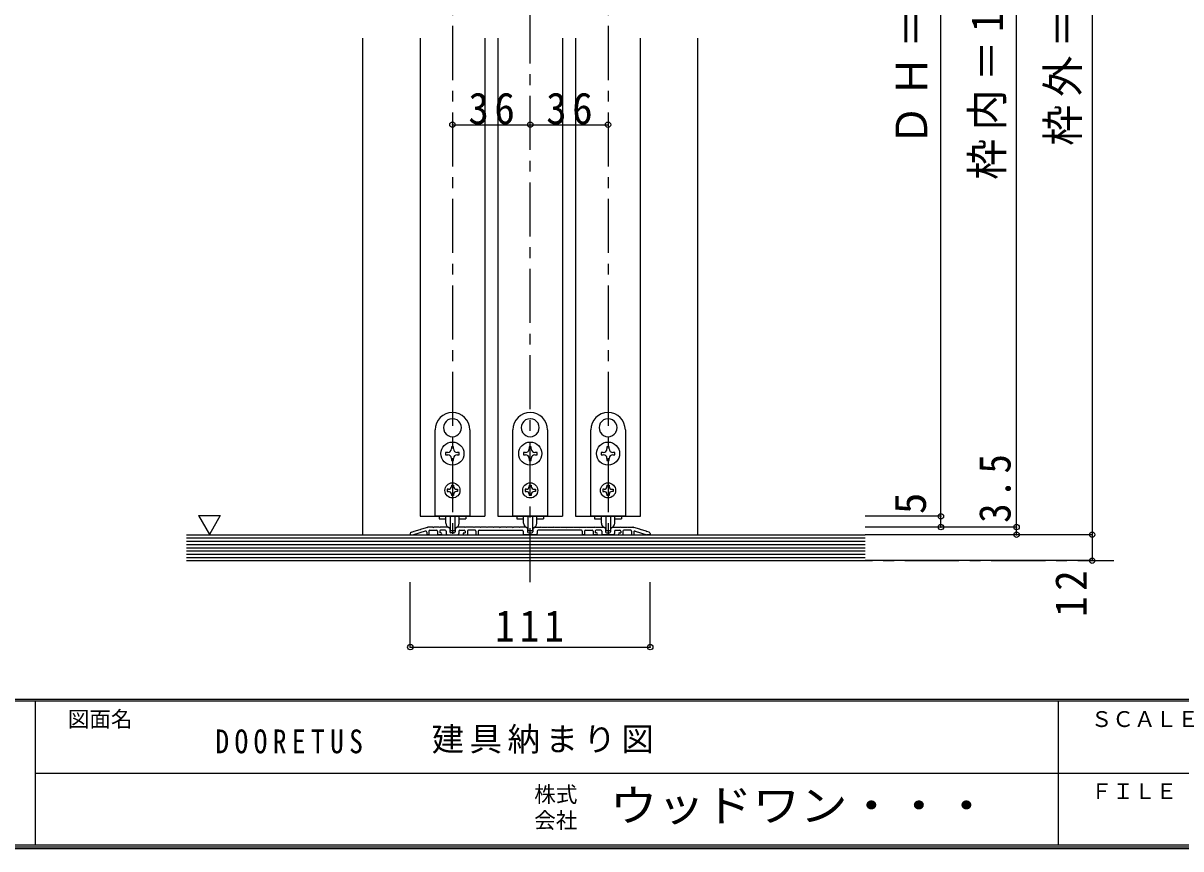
# Model space of a CAD drawing. Units: millimetres at full size, sheet at 1:5. Extents: x -973 to 977, y -701 to 696.
# Drawn here: x -4 to 532, y -701 to -319 of the extents above; entities that cross this region are included whole.
import ezdxf
from ezdxf.enums import TextEntityAlignment as Align

# ---------------------------------------------------------------- set-up
doc = ezdxf.new("R2010")
doc.units = ezdxf.units.MM
doc.header["$LTSCALE"] = 5
doc.header["$PDMODE"] = 32
doc.header["$PDSIZE"] = 2.5
doc.linetypes.add('CHAIN1', pattern=[8, 5, -1, 1, -1])
for name, color, linetype in [('0-1_通り芯', 4, 'CHAIN1'), ('0-3_仕上げ', 7, 'Continuous'), ('0-4_枠', 3, 'Continuous'), ('0-6_扉', 6, 'Continuous'), ('0-7_金物', 7, 'Continuous'), ('0-A_文字', 3, 'Continuous'), ('0-B_寸法', 7, 'Continuous'), ('F-0_補助線', 7, 'Continuous'), ('F-1_枠', 6, 'Continuous'), ('F-A_文字', 7, 'Continuous')]:
    doc.layers.add(name, color=color, linetype=linetype)
doc.styles.add('ＭＳ ゴシック', font='')
doc.styles.get('ＭＳ ゴシック').set_extended_font_data('MS Gothic')

msp = doc.modelspace()

# ---------------------------------------------------------------- linework, layer by layer
at = {"layer": '0-1_通り芯'}
for p, q in [((230.653, -577.5), (230.653, -2.5)), ((194.653, -80.151), (194.653, -555.5)), ((266.653, -80.151), (266.653, -555.5)), ((83.989, -567.5), (500.653, -567.5))]:
    msp.add_line(p, q, dxfattribs=at)
at = {"layer": '0-3_仕上げ', "color": 2}
for p, q in [((71.653, -555.5), (114.182, -555.5)), ((114.182, -555.5), (385.653, -555.5)), ((71.653, -567.5), (385.653, -567.5))]:
    msp.add_line(p, q, dxfattribs=at)
at = {"layer": '0-3_仕上げ'}
for p, q in [((71.653, -557), (116.723, -557)), ((116.723, -557), (385.653, -557)), ((71.653, -558.5), (117.333, -558.5)), ((71.653, -560), (116.418, -560)), ((71.653, -561.5), (115.605, -561.5)), ((115.605, -561.5), (385.653, -561.5)), ((116.418, -560), (385.653, -560)), ((117.333, -558.5), (385.653, -558.5)), ((71.653, -563), (115.504, -563)), ((71.653, -564.5), (115.808, -564.5)), ((71.653, -566), (115.91, -566)), ((115.504, -563), (385.653, -563)), ((115.808, -564.5), (385.653, -564.5)), ((115.91, -566), (385.653, -566))]:
    msp.add_line(p, q, dxfattribs=at)
at = {"layer": '0-4_枠', "color": 4}
for p, q in [((153.153, -555.5), (153.153, -325.826)), ((308.153, -555.5), (308.153, -325.826))]:
    msp.add_line(p, q, dxfattribs=at)
at = {"layer": '0-6_扉'}
for p, q in [((179.653, -325.826), (179.653, -547)), ((209.653, -325.826), (209.653, -547)), ((215.653, -325.826), (215.653, -547)), ((245.653, -325.826), (245.653, -547)), ((251.653, -325.826), (251.653, -547)), ((281.653, -547), (281.653, -325.826)), ((179.653, -547), (209.653, -547)), ((215.653, -547), (245.653, -547)), ((251.653, -547), (281.653, -547))]:
    msp.add_line(p, q, dxfattribs=at)
at = {"layer": '0-7_金物'}
for p, q in [((194.554, -501.851), (194.653, -501.95)), ((194.752, -501.851), (194.653, -501.95)), ((230.554, -501.851), (230.653, -501.95)), ((230.752, -501.851), (230.653, -501.95)), ((266.554, -501.851), (266.653, -501.95)), ((266.752, -501.851), (266.653, -501.95)), ((186.653, -547), (186.653, -507)), ((191.011, -507.989), (191.146, -508.025)), ((191.11, -508.16), (191.146, -508.025)), ((198.296, -507.989), (198.161, -508.025)), ((198.197, -508.16), (198.161, -508.025)), ((202.653, -507), (202.653, -547)), ((222.653, -547), (222.653, -507)), ((227.011, -507.989), (227.146, -508.025)), ((227.109, -508.16), (227.146, -508.025)), ((234.295, -507.989), (234.16, -508.025)), ((234.197, -508.16), (234.16, -508.025)), ((238.653, -507), (238.653, -547)), ((258.653, -547), (258.653, -507)), ((263.011, -507.989), (263.146, -508.025)), ((263.11, -508.16), (263.146, -508.025)), ((270.296, -507.989), (270.161, -508.025)), ((270.197, -508.16), (270.161, -508.025)), ((274.653, -507), (274.653, -547)), ((192.453, -517.5), (191.503, -517.5)), ((191.503, -517.5), (191.503, -518.5)), ((191.503, -518.5), (192.453, -518.5)), ((194.153, -514.85), (194.153, -515.8)), ((195.153, -514.85), (194.153, -514.85)), ((195.153, -515.8), (195.153, -514.85)), ((197.803, -517.5), (196.853, -517.5)), ((196.853, -518.5), (197.803, -518.5)), ((197.803, -518.5), (197.803, -517.5)), ((228.453, -517.5), (227.503, -517.5)), ((227.503, -517.5), (227.503, -518.5)), ((227.503, -518.5), (228.453, -518.5)), ((230.153, -514.85), (230.153, -515.8)), ((231.153, -514.85), (230.153, -514.85)), ((231.153, -515.8), (231.153, -514.85)), ((233.803, -517.5), (232.853, -517.5)), ((232.853, -518.5), (233.803, -518.5)), ((233.803, -518.5), (233.803, -517.5)), ((264.453, -517.5), (263.503, -517.5)), ((263.503, -517.5), (263.503, -518.5)), ((263.503, -518.5), (264.453, -518.5)), ((266.153, -514.85), (266.153, -515.8)), ((267.153, -514.85), (266.153, -514.85)), ((267.153, -515.8), (267.153, -514.85)), ((269.803, -517.5), (268.853, -517.5)), ((268.853, -518.5), (269.803, -518.5)), ((269.803, -518.5), (269.803, -517.5)), ((195.153, -521.15), (195.153, -520.2)), ((231.153, -521.15), (231.153, -520.2)), ((267.153, -521.15), (267.153, -520.2)), ((192.853, -534.5), (192.253, -534.5)), ((192.253, -534.5), (192.253, -535.5)), ((192.253, -535.5), (192.853, -535.5)), ((194.153, -532.6), (195.153, -532.6)), ((194.153, -532.6), (194.153, -533.2)), ((195.153, -532.6), (195.153, -533.2)), ((196.453, -534.5), (197.053, -534.5)), ((228.853, -534.5), (228.253, -534.5)), ((228.253, -534.5), (228.253, -535.5)), ((228.253, -535.5), (228.853, -535.5)), ((230.153, -532.6), (231.153, -532.6)), ((230.153, -532.6), (230.153, -533.2)), ((231.153, -532.6), (231.153, -533.2)), ((232.453, -534.5), (233.053, -534.5)), ((264.853, -534.5), (264.253, -534.5)), ((264.253, -534.5), (264.253, -535.5)), ((264.253, -535.5), (264.853, -535.5)), ((266.153, -532.6), (267.153, -532.6)), ((266.153, -532.6), (266.153, -533.2)), ((267.153, -532.6), (267.153, -533.2)), ((268.453, -534.5), (269.053, -534.5)), ((194.153, -536.8), (194.153, -537.4)), ((195.153, -537.4), (194.153, -537.4)), ((195.153, -536.8), (195.153, -537.4)), ((230.153, -536.8), (230.153, -537.4)), ((231.153, -537.4), (230.153, -537.4)), ((231.153, -536.8), (231.153, -537.4)), ((266.153, -536.8), (266.153, -537.4)), ((267.153, -537.4), (266.153, -537.4)), ((267.153, -536.8), (267.153, -537.4)), ((202.653, -547), (186.653, -547)), ((188.453, -547), (188.453, -548.2)), ((188.453, -548.2), (191.553, -548.2)), ((191.553, -550.214), (191.553, -547)), ((193.553, -547), (193.553, -553.414)), ((195.753, -547), (195.753, -553.414)), ((197.753, -550.214), (197.753, -547)), ((197.753, -548.2), (200.853, -548.2)), ((200.853, -547), (200.853, -548.2)), ((238.653, -547), (222.653, -547)), ((224.453, -547), (224.453, -548.2)), ((224.453, -548.2), (227.553, -548.2)), ((227.553, -550.214), (227.553, -547)), ((229.553, -547), (229.553, -553.414)), ((231.753, -547), (231.753, -553.414)), ((233.753, -550.214), (233.753, -547)), ((233.753, -548.2), (236.853, -548.2)), ((236.853, -547), (236.853, -548.2)), ((274.653, -547), (258.653, -547)), ((260.453, -547), (260.453, -548.2)), ((260.453, -548.2), (263.553, -548.2)), ((263.553, -550.214), (263.553, -547)), ((265.553, -547), (265.553, -553.414)), ((267.753, -547), (267.753, -553.414)), ((269.753, -550.214), (269.753, -547)), ((269.753, -548.2), (272.853, -548.2)), ((272.853, -547), (272.853, -548.2)), ((195.453, -553.714), (193.853, -553.714)), ((231.453, -553.714), (229.853, -553.714)), ((267.453, -553.714), (265.853, -553.714))]:
    msp.add_line(p, q, dxfattribs=at)
at = {"layer": '0-7_金物', "color": 3}
for p, q in [((175.153, -555.017), (175.153, -555.5)), ((175.153, -555.5), (176.653, -555.5)), ((175.647, -554.348), (176.672, -554.031)), ((182.106, -553.817), (176.653, -555.5)), ((176.778, -554.137), (176.672, -554.031)), ((176.778, -554.137), (176.978, -553.937)), ((176.978, -553.937), (179.672, -553.105)), ((179.778, -553.211), (179.672, -553.105)), ((179.778, -553.211), (179.978, -553.011)), ((179.978, -553.011), (182.672, -552.179)), ((182.778, -552.285), (182.672, -552.179)), ((182.753, -554.295), (182.753, -555.5)), ((183.753, -555.5), (182.753, -555.5)), ((182.778, -552.285), (182.978, -552.085)), ((182.978, -552.085), (183.253, -552)), ((185.578, -552), (183.253, -552)), ((183.753, -553.8), (183.753, -555.5)), ((184.153, -553.4), (187.353, -553.4)), ((185.778, -552.2), (185.578, -552)), ((185.778, -552.2), (185.978, -552)), ((188.578, -552), (185.978, -552)), ((187.753, -553.8), (187.753, -555.5)), ((189.353, -555.5), (187.753, -555.5)), ((188.778, -552.2), (188.578, -552)), ((188.753, -553.8), (188.753, -554.7)), ((189.353, -554.7), (188.753, -554.7)), ((188.778, -552.2), (188.978, -552)), ((192.587, -552), (188.978, -552)), ((191.303, -553.4), (189.153, -553.4)), ((191.703, -553.8), (191.703, -555)), ((192.203, -555.5), (197.103, -555.5)), ((193.303, -552.413), (192.587, -552)), ((193.453, -552.673), (193.453, -554.2)), ((195.353, -554.7), (193.953, -554.7)), ((195.853, -552.673), (195.853, -554.2)), ((196.003, -552.413), (196.719, -552)), ((200.328, -552), (196.719, -552)), ((197.603, -553.8), (197.603, -555)), ((198.003, -553.4), (200.153, -553.4)), ((199.953, -554.7), (200.553, -554.7)), ((199.953, -555.5), (201.553, -555.5)), ((200.528, -552.2), (200.328, -552)), ((200.528, -552.2), (200.728, -552)), ((200.553, -553.8), (200.553, -554.7)), ((204.453, -552), (200.728, -552)), ((201.553, -553.8), (201.553, -555.5)), ((205.153, -553.4), (201.953, -553.4)), ((204.653, -552.2), (204.453, -552)), ((204.653, -552.2), (204.853, -552)), ((207.453, -552), (204.853, -552)), ((205.553, -553.8), (205.553, -555.5)), ((205.553, -555.5), (206.553, -555.5)), ((206.553, -553.8), (206.553, -555.5)), ((206.953, -553.4), (227.003, -553.4)), ((207.653, -552.2), (207.453, -552)), ((207.653, -552.2), (207.853, -552)), ((210.453, -552), (207.853, -552)), ((210.653, -552.2), (210.453, -552)), ((210.653, -552.2), (210.853, -552)), ((213.453, -552), (210.853, -552)), ((213.653, -552.2), (213.453, -552)), ((213.653, -552.2), (213.853, -552)), ((216.453, -552), (213.853, -552)), ((216.653, -552.2), (216.453, -552)), ((216.653, -552.2), (216.853, -552)), ((219.453, -552), (216.853, -552)), ((219.653, -552.2), (219.453, -552)), ((219.653, -552.2), (219.853, -552)), ((222.453, -552), (219.853, -552)), ((222.653, -552.2), (222.453, -552)), ((222.653, -552.2), (222.853, -552)), ((225.453, -552), (222.853, -552)), ((225.653, -552.2), (225.453, -552)), ((225.653, -552.2), (225.853, -552)), ((228.587, -552), (225.853, -552)), ((227.403, -553.8), (227.403, -555)), ((233.403, -555.5), (227.903, -555.5)), ((229.303, -552.413), (228.587, -552)), ((229.453, -552.673), (229.453, -554.2)), ((229.953, -554.7), (231.353, -554.7)), ((231.853, -552.673), (231.853, -554.2)), ((232.003, -552.413), (232.719, -552)), ((232.719, -552), (235.453, -552)), ((233.903, -553.8), (233.903, -555)), ((254.353, -553.4), (234.303, -553.4)), ((235.653, -552.2), (235.453, -552)), ((235.653, -552.2), (235.853, -552)), ((235.853, -552), (238.453, -552)), ((238.653, -552.2), (238.453, -552)), ((238.653, -552.2), (238.853, -552)), ((238.853, -552), (241.453, -552)), ((241.653, -552.2), (241.453, -552)), ((241.653, -552.2), (241.853, -552)), ((241.853, -552), (244.453, -552)), ((244.653, -552.2), (244.453, -552)), ((244.653, -552.2), (244.853, -552)), ((244.853, -552), (247.453, -552)), ((247.653, -552.2), (247.453, -552)), ((247.653, -552.2), (247.853, -552)), ((247.853, -552), (250.453, -552)), ((250.653, -552.2), (250.453, -552)), ((250.653, -552.2), (250.853, -552)), ((250.853, -552), (253.453, -552)), ((253.653, -552.2), (253.453, -552)), ((253.653, -552.2), (253.853, -552)), ((253.853, -552), (256.453, -552)), ((254.753, -553.8), (254.753, -555.5)), ((255.753, -555.5), (254.753, -555.5)), ((255.753, -553.8), (255.753, -555.5)), ((256.153, -553.4), (259.353, -553.4)), ((256.653, -552.2), (256.453, -552)), ((256.653, -552.2), (256.853, -552)), ((256.853, -552), (260.578, -552)), ((259.753, -553.8), (259.753, -555.5)), ((261.353, -555.5), (259.753, -555.5)), ((260.778, -552.2), (260.578, -552)), ((260.753, -553.8), (260.753, -554.7)), ((261.353, -554.7), (260.753, -554.7)), ((260.778, -552.2), (260.978, -552)), ((260.978, -552), (264.587, -552)), ((263.303, -553.4), (261.153, -553.4)), ((263.703, -553.8), (263.703, -555)), ((269.103, -555.5), (264.203, -555.5)), ((265.303, -552.413), (264.587, -552)), ((265.453, -552.673), (265.453, -554.2)), ((265.953, -554.7), (267.353, -554.7)), ((267.853, -552.673), (267.853, -554.2)), ((268.003, -552.413), (268.719, -552)), ((268.719, -552), (272.328, -552)), ((269.603, -553.8), (269.603, -555)), ((270.003, -553.4), (272.153, -553.4)), ((271.953, -554.7), (272.553, -554.7)), ((271.953, -555.5), (273.553, -555.5)), ((272.528, -552.2), (272.328, -552)), ((272.528, -552.2), (272.728, -552)), ((272.553, -553.8), (272.553, -554.7)), ((272.728, -552), (275.328, -552)), ((273.553, -553.8), (273.553, -555.5)), ((277.153, -553.4), (273.953, -553.4)), ((275.528, -552.2), (275.328, -552)), ((275.528, -552.2), (275.728, -552)), ((275.728, -552), (278.053, -552)), ((277.553, -553.8), (277.553, -555.5)), ((277.553, -555.5), (278.553, -555.5)), ((278.328, -552.085), (278.053, -552)), ((278.528, -552.285), (278.328, -552.085)), ((278.528, -552.285), (278.634, -552.179)), ((278.553, -554.295), (278.553, -555.5)), ((281.328, -553.011), (278.634, -552.179)), ((279.2, -553.817), (284.653, -555.5)), ((281.528, -553.211), (281.328, -553.011)), ((281.528, -553.211), (281.634, -553.105)), ((284.328, -553.937), (281.634, -553.105)), ((284.528, -554.137), (284.328, -553.937)), ((284.528, -554.137), (284.634, -554.031)), ((285.659, -554.348), (284.634, -554.031)), ((286.153, -555.5), (284.653, -555.5)), ((286.153, -555.017), (286.153, -555.5))]:
    msp.add_line(p, q, dxfattribs=at)
at = {"layer": '0-7_金物'}
for points in [[(194.153, -520.2), (194.153, -521.15), (195.153, -521.15)], [(230.153, -520.2), (230.153, -521.15), (231.153, -521.15)], [(266.153, -520.2), (266.153, -521.15), (267.153, -521.15)], [(197.053, -534.5), (197.053, -535.5), (196.453, -535.5)], [(233.053, -534.5), (233.053, -535.5), (232.453, -535.5)], [(269.053, -534.5), (269.053, -535.5), (268.453, -535.5)]]:
    msp.add_lwpolyline(points, dxfattribs=at)
for centre, radius in [((194.653, -518), 5.35), ((230.653, -518), 5.35), ((266.653, -518), 5.35), ((194.653, -535), 3.5), ((230.653, -535), 3.5), ((266.653, -535), 3.5)]:
    msp.add_circle(centre, radius, dxfattribs=at)
for centre, radius, start, end in [((194.653, -507), 8, 0, 180), ((194.653, -506), 4.15, 91.3645, 208.6355), ((194.653, -506), 4.15, 331.3645, 88.6355), ((230.653, -507), 8, 0, 180), ((230.653, -506), 4.15, 91.3645, 208.6355), ((230.653, -506), 4.15, 331.3645, 88.6355), ((266.653, -507), 8, 0, 180), ((266.653, -506), 4.15, 91.3645, 208.6355), ((266.653, -506), 4.15, 331.3645, 88.6355), ((194.653, -506), 4.15, 211.3645, 328.6355), ((230.653, -506), 4.15, 211.3645, 328.6355), ((266.653, -506), 4.15, 211.3645, 328.6355), ((192.453, -515.8), 1.7, 270, 0), ((192.453, -520.2), 1.7, 0, 90), ((196.853, -515.8), 1.7, 180, 270), ((196.853, -520.2), 1.7, 90, 180), ((228.453, -515.8), 1.7, 270, 0), ((228.453, -520.2), 1.7, 0, 90), ((232.853, -515.8), 1.7, 180, 270), ((232.853, -520.2), 1.7, 90, 180), ((264.453, -515.8), 1.7, 270, 0), ((264.453, -520.2), 1.7, 0, 90), ((268.853, -515.8), 1.7, 180, 270), ((268.853, -520.2), 1.7, 90, 180), ((192.853, -533.2), 1.3, 270, 0), ((192.853, -536.8), 1.3, 0, 90), ((196.453, -533.2), 1.3, 180, 270), ((196.453, -536.8), 1.3, 90, 180), ((228.853, -533.2), 1.3, 270, 0), ((228.853, -536.8), 1.3, 0, 90), ((232.453, -533.2), 1.3, 180, 270), ((232.453, -536.8), 1.3, 90, 180), ((264.853, -533.2), 1.3, 270, 0), ((264.853, -536.8), 1.3, 0, 90), ((268.453, -533.2), 1.3, 180, 270), ((268.453, -536.8), 1.3, 90, 180), ((193.553, -550.214), 2, 180, 264.78409), ((195.753, -550.214), 2, 275.21591, 0), ((229.553, -550.214), 2, 180, 264.78409), ((231.753, -550.214), 2, 275.21591, 0), ((265.553, -550.214), 2, 180, 264.78409), ((267.753, -550.214), 2, 275.21591, 0), ((193.353, -552.405), 0.2, 0, 84.78409), ((193.853, -553.414), 0.3, 180, 270), ((195.453, -553.414), 0.3, 270, 0), ((195.953, -552.405), 0.2, 95.21591, 180), ((229.353, -552.405), 0.2, 0, 84.78409), ((229.853, -553.414), 0.3, 180, 270), ((231.453, -553.414), 0.3, 270, 0), ((231.953, -552.405), 0.2, 95.21591, 180), ((265.353, -552.405), 0.2, 0, 84.78409), ((265.853, -553.414), 0.3, 180, 270), ((267.453, -553.414), 0.3, 270, 0), ((267.953, -552.405), 0.2, 95.21591, 180)]:
    msp.add_arc(centre, radius, start, end, dxfattribs=at)
at = {"layer": '0-7_金物', "color": 3}
for centre, radius, start, end in [((175.853, -555.017), 0.7, 107.15242, 180), ((182.253, -554.295), 0.5, 0, 107.15242), ((184.153, -553.8), 0.4, 90, 180), ((187.353, -553.8), 0.4, 0, 90), ((189.153, -553.8), 0.4, 90, 180), ((189.353, -555.1), 0.4, 0, 90), ((189.353, -555.1), 0.4, 270, 0), ((191.303, -553.8), 0.4, 0, 90), ((192.203, -555), 0.5, 180, 270), ((193.153, -552.673), 0.3, 0, 60), ((193.953, -554.2), 0.5, 180, 270), ((195.353, -554.2), 0.5, 270, 0), ((196.153, -552.673), 0.3, 120, 180), ((197.103, -555), 0.5, 270, 0), ((198.003, -553.8), 0.4, 90, 180), ((199.953, -555.1), 0.4, 90, 180), ((199.953, -555.1), 0.4, 180, 270), ((200.153, -553.8), 0.4, 0, 90), ((201.953, -553.8), 0.4, 90, 180), ((205.153, -553.8), 0.4, 0, 90), ((206.953, -553.8), 0.4, 90, 180), ((227.003, -553.8), 0.4, 0, 90), ((227.903, -555), 0.5, 180, 270), ((229.153, -552.673), 0.3, 0, 60), ((229.953, -554.2), 0.5, 180, 270), ((231.353, -554.2), 0.5, 270, 0), ((232.153, -552.673), 0.3, 120, 180), ((233.403, -555), 0.5, 270, 0), ((234.303, -553.8), 0.4, 90, 180), ((254.353, -553.8), 0.4, 0, 90), ((256.153, -553.8), 0.4, 90, 180), ((259.353, -553.8), 0.4, 0, 90), ((261.153, -553.8), 0.4, 90, 180), ((261.353, -555.1), 0.4, 0, 90), ((261.353, -555.1), 0.4, 270, 0), ((263.303, -553.8), 0.4, 0, 90), ((264.203, -555), 0.5, 180, 270), ((265.153, -552.673), 0.3, 0, 60), ((265.953, -554.2), 0.5, 180, 270), ((267.353, -554.2), 0.5, 270, 0), ((268.153, -552.673), 0.3, 120, 180), ((269.103, -555), 0.5, 270, 0), ((270.003, -553.8), 0.4, 90, 180), ((271.953, -555.1), 0.4, 90, 180), ((271.953, -555.1), 0.4, 180, 270), ((272.153, -553.8), 0.4, 0, 90), ((273.953, -553.8), 0.4, 90, 180), ((277.153, -553.8), 0.4, 0, 90), ((279.053, -554.295), 0.5, 72.84758, 180), ((285.453, -555.017), 0.7, 0, 72.84758)]:
    msp.add_arc(centre, radius, start, end, dxfattribs=at)
at = {"layer": '0-A_文字', "color": 7}
msp.add_line((77.218, -546.686), (82.218, -555.347), dxfattribs=at)
msp.add_lwpolyline([(77.218, -546.686), (87.218, -546.686), (82.218, -555.347)], dxfattribs=at)
at = {"layer": '0-B_寸法', "color": 4}
for p, q in [((490.653, -64.151), (490.653, -567.5)), ((455.653, -555.5), (455.653, -100.151)), ((420.653, -547), (420.653, -107.651)), ((194.653, -365.826), (230.653, -365.826)), ((230.653, -365.826), (266.653, -365.826)), ((420.653, -547), (385.653, -547)), ((420.653, -552), (420.653, -547)), ((455.653, -552), (385.653, -552)), ((490.653, -555.5), (385.653, -555.5)), ((490.653, -567.5), (385.653, -567.5)), ((175.153, -607.5), (175.153, -577.5)), ((286.153, -607.5), (286.153, -577.5)), ((175.153, -607.5), (286.153, -607.5))]:
    msp.add_line(p, q, dxfattribs=at)
at = {"layer": '0-B_寸法'}
for p in [(194.653, -365.826), (230.653, -365.826), (266.653, -365.826), (420.653, -547), (420.653, -552), (455.653, -552), (455.653, -555.5), (490.653, -555.5), (490.653, -567.5), (175.153, -607.5), (286.153, -607.5)]:
    msp.add_point(p, dxfattribs=at)
at = {"layer": 'F-1_枠'}
for p, q in [((976.653, -631.667), (-973.347, -631.667)), ((976.653, -632.5), (-973.347, -632.5)), ((1.653, -632.5), (1.653, -699.167)), ((474.986, -632.5), (474.986, -699.167)), ((1.653, -665.833), (974.986, -665.834)), ((976.653, -699.167), (-973.347, -699.167)), ((976.653, -700), (-973.347, -700)), ((976.653, -700.833), (-973.347, -700.833))]:
    msp.add_line(p, q, dxfattribs=at)

# ---------------------------------------------------------------- texts
at = {"layer": '0-B_寸法', "style": 'ＭＳ ゴシック'}
msp.add_text('5', height=14.66, rotation=90, dxfattribs=at).set_placement((418.153, -546), align=Align.BOTTOM_LEFT)
at = {"layer": '0-B_寸法', "char_height": 14.66, "attachment_point": 7, "rotation": 90, "style": 'ＭＳ ゴシック'}
for s, insert in [('\\T1.2;\\W0.95;枠内＝1,995.5', (453.153, -391.326)), ('\\T1.19;\\W0.95;ＤＨ＝1,983', (418.153, -375.576)), ('\\T1.19;\\W0.95;枠外＝2,035', (488.153, -375.576)), ('\\T1.27;\\W0.9;3.5', (453.153, -550)), ('\\T1.27;\\W0.95;12', (488.153, -593.5))]:
    msp.add_mtext(s, dxfattribs=dict(at, insert=insert))
at = {"layer": '0-B_寸法', "char_height": 14.66, "attachment_point": 7, "style": 'ＭＳ ゴシック'}
for s, insert in [('\\T1.27;\\W0.95;36', (202.028, -365.826)), ('\\T1.27;\\W0.95;36', (238.028, -365.826)), ('\\T1.27;\\W0.9;111', (214.403, -605))]:
    msp.add_mtext(s, dxfattribs=dict(at, insert=insert))
at = {"layer": 'F-0_補助線', "char_height": 11, "attachment_point": 7, "style": 'ＭＳ ゴシック'}
for s, insert in [('\\T1.39;\\W0.85;DOORETUS', (84.986, -656.798)), ('\\T1.17;建具納まり図', (185.035, -656.798))]:
    msp.add_mtext(s, dxfattribs=dict(at, insert=insert))
at = {"layer": 'F-A_文字', "style": 'ＭＳ ゴシック'}
for s, p in [('図面名', (16.653, -646.667)), ('ＳＣＡＬＥ', (489.986, -646.667)), ('株式', (232.486, -681.5)), ('ＦＩＬＥ', (489.986, -680)), ('会社', (232.486, -693.5))]:
    msp.add_text(s, height=7.331, dxfattribs=at).set_placement(p, align=Align.BOTTOM_LEFT)
at = {"layer": 'F-A_文字', "style": 'ＭＳ ゴシック', "width": 1.1}
msp.add_text('ウッドワン・・・', height=14.66, dxfattribs=at).set_placement((267.486, -692.5), align=Align.BOTTOM_LEFT)

doc.saveas('drawing.dxf')
